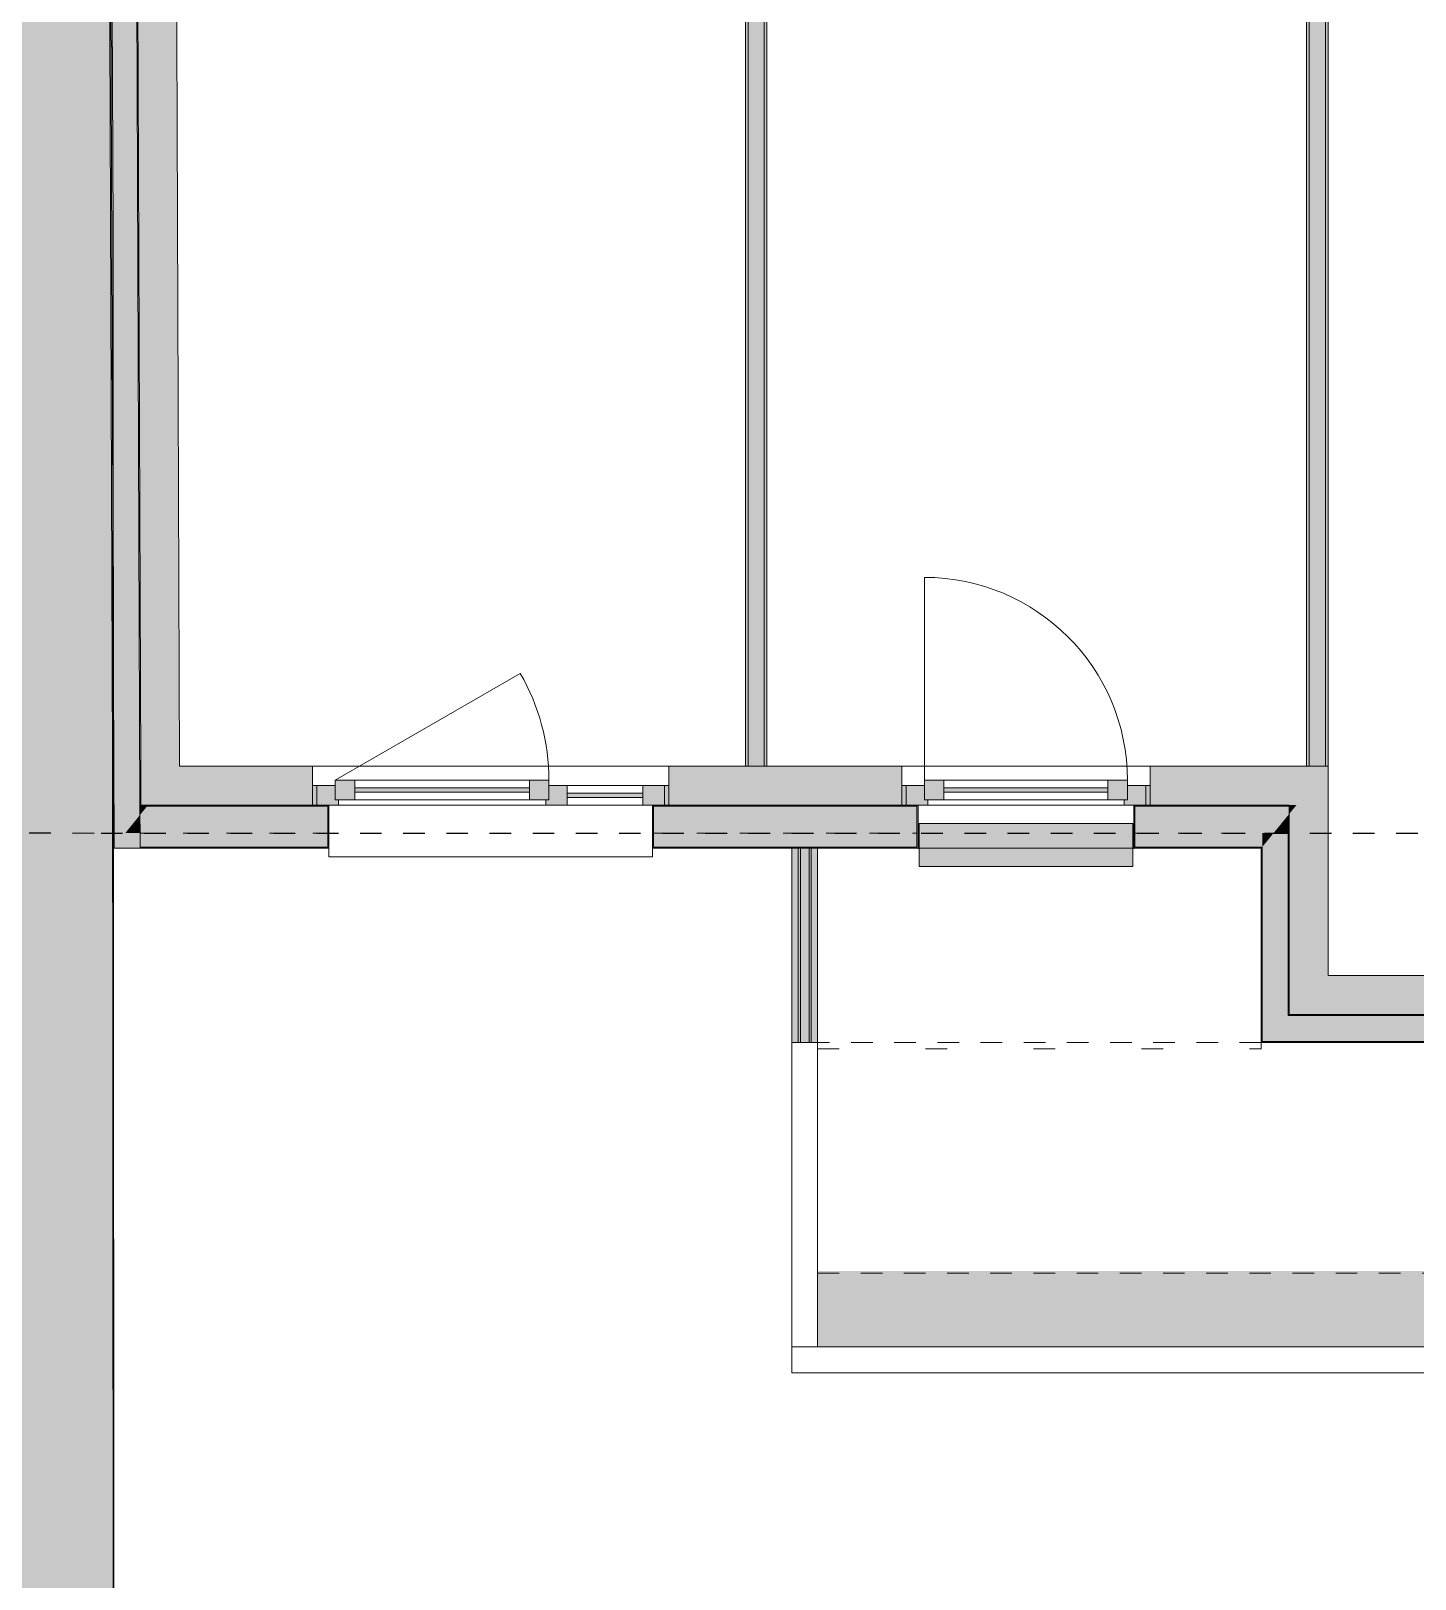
# Model space of a CAD drawing. Header units: metres. Extents: x -3 to 205, y -18 to 45.
# Drawn here: x 166.65 to 173.07, y 21.53 to 28.7 of the extents above; entities that cross this region are included whole.
import ezdxf

# ---------------------------------------------------------------- set-up
doc = ezdxf.new("R2010")
doc.units = ezdxf.units.M
doc.header["$MEASUREMENT"] = 0
doc.set_wipeout_variables(frame=1)
for name, pattern in [('Baufluchtlinie', [0.013, 0.008, -0.005]), ('Punkt 1_1', [0.075, 0.025, -0.05]), ('UNSICHTBAR', [0.4, 0, -0.4]), ('Wipeout_Contour', [1, 0, -1])]:
    doc.linetypes.add(name, pattern=pattern)
for name, color, linetype in [('110 Wand Aussen', 7, 'Continuous'), ('130 Wand Innen', 7, 'Continuous'), ('140 Brüstung', 7, 'Continuous'), ('725 Nachbarbebauung', 7, 'Continuous'), ('815 Raumbegrenzung', 7, 'Continuous'), ('905 VP Beschriftung Übersicht.Übersicht', 7, 'Continuous'), ('Neubau_140 Geländer transparent', 7, 'Continuous'), ('Neubau_840 Baulinien', 7, 'Continuous')]:
    doc.layers.add(name, color=color, linetype=linetype)
doc.linetypes.add('Grenze Grundstück', pattern='A,0,[1,415_260415_PP_VA_1_4 1 St1.Shx,S=0.00031746,R=0,X=0,Y=0],-0.04,0', length=0.04)

# ---------------------------------------------------------------- blocks, each defined once
blk = doc.blocks.new('Wand_4_1', base_point=(170.1792, 22.4833))
at = {"color": 254, "linetype": 'Wipeout_Contour', "lineweight": 0, "ltscale": 514.781333}
blk.add_wipeout([(170.2992, 22.6033), (170.2692, 22.5733), (170.2992, 22.5733)], dxfattribs=at).dxf.layer = '140 Brüstung'
at = {"color": 254, "linetype": 'Wipeout_Contour', "lineweight": 0, "ltscale": 514.478427}
blk.add_wipeout([(170.2092, 22.5133), (170.1792, 22.4833), (170.2092, 22.4833)], dxfattribs=at).dxf.layer = '140 Brüstung'
at = {"color": 254, "linetype": 'Wipeout_Contour', "lineweight": 0, "ltscale": 514.53717}
blk.add_wipeout([(170.2192, 22.5233), (170.2092, 22.5133), (170.2192, 22.5133)], dxfattribs=at).dxf.layer = '140 Brüstung'
at = {"color": 254, "linetype": 'Wipeout_Contour', "lineweight": 0, "ltscale": 514.705454}
blk.add_wipeout([(170.2692, 22.5733), (170.2592, 22.5633), (170.2692, 22.5633)], dxfattribs=at).dxf.layer = '140 Brüstung'
at = {"color": 254, "linetype": 'Wipeout_Contour', "lineweight": 0, "ltscale": 687.495482}
blk.add_wipeout([(170.2992, 22.6033), (170.2992, 24.0133), (170.2692, 24.0133), (170.2692, 22.6033)], dxfattribs=at).dxf.layer = '140 Brüstung'
at = {"color": 254, "linetype": 'Wipeout_Contour', "lineweight": 0, "ltscale": 514.634147}
blk.add_wipeout([(170.2592, 22.5633), (170.2192, 22.5233), (170.2592, 22.5233)], dxfattribs=at).dxf.layer = '140 Brüstung'
at = {"color": 254, "linetype": 'Wipeout_Contour', "lineweight": 0, "ltscale": 687.115093}
blk.add_wipeout([(170.1792, 24.0133), (170.1792, 22.5133), (170.2092, 22.5133), (170.2092, 24.0133)], dxfattribs=at).dxf.layer = '140 Brüstung'
at = {"color": 254, "linetype": 'Wipeout_Contour', "lineweight": 0, "ltscale": 515.87835}
blk.add_wipeout([(170.2692, 22.6033), (170.2692, 22.5733), (170.2992, 22.6033)], dxfattribs=at).dxf.layer = '140 Brüstung'
at = {"color": 254, "linetype": 'Wipeout_Contour', "lineweight": 0, "ltscale": 687.408323}
blk.add_wipeout([(170.2692, 22.5733), (170.2692, 24.0133), (170.2592, 24.0133), (170.2592, 22.5733)], dxfattribs=at).dxf.layer = '140 Brüstung'
at = {"color": 254, "linetype": 'Wipeout_Contour', "lineweight": 0, "ltscale": 515.575042}
blk.add_wipeout([(170.2092, 22.5133), (170.1792, 22.5133), (170.1792, 22.4833)], dxfattribs=at).dxf.layer = '140 Brüstung'
at = {"color": 254, "linetype": 'Wipeout_Contour', "lineweight": 0, "ltscale": 687.197001}
blk.add_wipeout([(170.2192, 22.5233), (170.2192, 24.0133), (170.2092, 24.0133), (170.2092, 22.5233)], dxfattribs=at).dxf.layer = '140 Brüstung'
at = {"color": 254, "linetype": 'Wipeout_Contour', "lineweight": 0, "ltscale": 515.81958}
blk.add_wipeout([(170.2592, 22.5733), (170.2592, 22.5633), (170.2692, 22.5733)], dxfattribs=at).dxf.layer = '140 Brüstung'
at = {"layer": '140 Brüstung', "color": 7, "linetype": 'Continuous', "lineweight": 18, "flags": 128}
blk.add_lwpolyline([(170.2992, 22.6033), (170.2992, 24.0133)], dxfattribs=at)
at = {"color": 254, "linetype": 'Wipeout_Contour', "lineweight": 0, "ltscale": 687.306588}
blk.add_wipeout([(170.2592, 22.5633), (170.2592, 24.0133), (170.2192, 24.0133), (170.2192, 22.5633)], dxfattribs=at).dxf.layer = '140 Brüstung'
at = {"color": 254, "linetype": 'Wipeout_Contour', "lineweight": 0, "ltscale": 515.651078}
blk.add_wipeout([(170.2092, 22.5233), (170.2092, 22.5133), (170.2192, 22.5233)], dxfattribs=at).dxf.layer = '140 Brüstung'
at = {"layer": '140 Brüstung', "color": 7, "linetype": 'Continuous', "lineweight": 18, "flags": 128}
for points in [[(170.1792, 24.0133), (170.2092, 24.0133)], [(170.1792, 24.0133), (170.1792, 22.4833)], [(170.2092, 24.0133), (170.2192, 24.0133)], [(170.2192, 24.0133), (170.2592, 24.0133)], [(170.2592, 24.0133), (170.2692, 24.0133)], [(170.2692, 24.0133), (170.2992, 24.0133)], [(170.1792, 22.4833), (170.2092, 22.4833)]]:
    blk.add_lwpolyline(points, dxfattribs=at)
at = {"color": 254, "linetype": 'Wipeout_Contour', "lineweight": 0, "ltscale": 515.722362}
blk.add_wipeout([(170.2192, 22.5633), (170.2192, 22.5233), (170.2592, 22.5633)], dxfattribs=at).dxf.layer = '140 Brüstung'
blk = doc.blocks.new('Decke_5_1', base_point=(155.3766, 32.239))
at = {"layer": '725 Nachbarbebauung', "linetype": 'Continuous', "lineweight": 0, "true_color": 0x1f1f1f}
blk.add_hatch(color=250, dxfattribs=at).paths.add_polyline_path([(155.3766, 32.239), (159.524, 16.9332), (160.2488, 16.9152), (166.8526, 16.7638), (167.0382, 16.7627), (167.032, 25.7886), (167.0356, 27.7802), (166.9891, 37.9048), (156.9599, 37.9325), (155.402, 37.9515)])
at = {"layer": '725 Nachbarbebauung', "color": 8, "linetype": 'Continuous', "lineweight": 13, "flags": 128}
blk.add_lwpolyline([(155.3766, 32.239), (159.524, 16.9332), (160.2488, 16.9152), (166.8526, 16.7638), (167.0382, 16.7627), (167.032, 25.7886), (167.0356, 27.7802), (166.9891, 37.9048), (156.9599, 37.9325), (155.402, 37.9515)], close=True, dxfattribs=at)
blk = doc.blocks.new('Wand_26_1', base_point=(167.0342, 24.9833))
at = {"layer": '110 Wand Aussen', "linetype": 'Continuous', "lineweight": 0, "true_color": 0x000000}
for points in [[(166.9789, 40.0533), (167.0345, 24.9133), (167.0394, 24.9195), (166.984, 40.0472)], [(166.984, 40.0472), (167.0394, 24.9195), (167.1589, 25.0666), (167.1045, 39.9001)], [(167.1637, 25.1133), (167.1097, 39.8533), (167.1047, 39.8533), (167.1587, 25.1133)], [(167.2903, 39.6733), (167.1103, 39.6733), (167.1631, 25.2933), (167.3431, 25.2933)], [(167.3431, 25.2933), (167.1631, 25.2933), (167.1637, 25.1133), (167.1969, 25.1133)], [(167.3431, 25.2933), (167.1969, 25.1133), (167.3437, 25.1133)], [(167.1637, 25.1083), (167.1637, 25.1133), (167.1587, 25.1133), (167.1587, 25.1083)], [(167.1596, 25.0674), (167.0913, 24.9833), (167.1599, 24.9833)], [(167.1599, 24.9833), (167.0913, 24.9833), (167.0405, 24.9208), (167.0406, 24.9183), (167.1601, 24.9183)], [(167.0406, 24.9183), (167.0385, 24.9183), (167.0356, 24.9147), (167.0356, 24.9133), (167.0406, 24.9133)], [(167.0405, 24.9208), (167.0385, 24.9183), (167.0406, 24.9183)], [(167.1601, 24.9183), (167.0406, 24.9183), (167.0406, 24.9133), (167.1601, 24.9133)]]:
    blk.add_hatch(color=18, dxfattribs=at).paths.add_polyline_path(points)
at = {"layer": '110 Wand Aussen', "color": 7, "linetype": 'Continuous', "lineweight": 13}
for p, q in [((166.984, 40.0472), (167.0394, 24.9195)), ((167.1047, 39.8533), (167.1587, 25.1133)), ((167.1587, 25.1133), (167.1587, 25.1083)), ((167.1637, 25.1083), (167.1587, 25.1083)), ((167.1587, 25.1083), (167.1589, 25.0666)), ((167.1596, 25.0674), (167.1599, 24.9833)), ((167.1599, 24.9833), (167.1601, 24.9183)), ((167.0405, 24.9208), (167.0406, 24.9183)), ((167.0406, 24.9183), (167.0406, 24.9133)), ((167.1601, 24.9183), (167.1601, 24.9133))]:
    blk.add_line(p, q, dxfattribs=at)
at = {"layer": '110 Wand Aussen', "color": 7, "linetype": 'Continuous', "lineweight": 18}
for p, q in [((167.1103, 39.6733), (167.1631, 25.2933)), ((167.1631, 25.2933), (167.1637, 25.1133)), ((167.1969, 25.1133), (167.1637, 25.1133)), ((167.1969, 25.1133), (167.3437, 25.1133))]:
    blk.add_line(p, q, dxfattribs=at)
at = {"layer": '110 Wand Aussen', "color": 7, "linetype": 'Continuous', "lineweight": 13, "flags": 128}
for points in [[(166.9789, 40.0533), (167.0345, 24.9133)], [(167.0345, 24.9133), (167.0395, 24.9133)], [(167.0395, 24.9133), (167.1595, 24.9133)]]:
    blk.add_lwpolyline(points, dxfattribs=at)
at = {"layer": '110 Wand Aussen', "color": 7, "linetype": 'Continuous', "lineweight": 18, "flags": 128}
blk.add_lwpolyline([(167.3431, 25.2933), (167.312, 33.7583)], dxfattribs=at)
blk = doc.blocks.new('Wand_47_1', base_point=(172.3542, 24.0133))
at = {"layer": '110 Wand Aussen', "linetype": 'Continuous', "lineweight": 0, "true_color": 0x000000}
for points in [[(172.4842, 25.2933), (172.4842, 25.1133), (172.5174, 25.1133), (172.6642, 25.2933)], [(172.5174, 25.1133), (172.6642, 25.1133), (172.6642, 25.2933)], [(172.4842, 25.1083), (172.5133, 25.1083), (172.5174, 25.1133), (172.4842, 25.1133)], [(172.6642, 24.3233), (172.6642, 25.1133), (172.5174, 25.1133), (172.4842, 25.0727), (172.4842, 24.3233)], [(172.4842, 25.0727), (172.5133, 25.1083), (172.4842, 25.1083)], [(172.3592, 24.9195), (172.4113, 24.9833), (172.3592, 24.9833)], [(172.4792, 24.9183), (172.4792, 24.9833), (172.4113, 24.9833), (172.3592, 24.9195), (172.3592, 24.9183)], [(172.4842, 24.1433), (172.4842, 24.9833), (172.4792, 24.9833), (172.4792, 24.1433)], [(172.3542, 24.9133), (172.3583, 24.9183), (172.3542, 24.9183)], [(172.3583, 24.9183), (172.3542, 24.9133), (172.3592, 24.9133), (172.3592, 24.9183)], [(172.3592, 24.0183), (172.3592, 24.9133), (172.3542, 24.9133), (172.3542, 24.0183)], [(172.4792, 24.1383), (172.4792, 24.9183), (172.3592, 24.9183), (172.3592, 24.1383)], [(172.6642, 24.3233), (172.4842, 24.1433), (172.6642, 24.1433)], [(172.4842, 24.3233), (172.4842, 24.1433), (172.6642, 24.3233)], [(172.4792, 24.1383), (172.3592, 24.0183), (172.4792, 24.0183)], [(172.3592, 24.1383), (172.3592, 24.0183), (172.4792, 24.1383)], [(172.4842, 24.1433), (172.4792, 24.1383), (172.4842, 24.1383)], [(172.4792, 24.1433), (172.4792, 24.1383), (172.4842, 24.1433)], [(172.3542, 24.0133), (172.3592, 24.0133), (172.3592, 24.0183)], [(172.3542, 24.0183), (172.3542, 24.0133), (172.3592, 24.0183)]]:
    blk.add_hatch(color=18, dxfattribs=at).paths.add_polyline_path(points)
at = {"layer": '110 Wand Aussen', "color": 7, "linetype": 'Continuous', "lineweight": 18}
for p, q in [((172.4842, 25.1133), (172.4842, 25.1083)), ((172.4842, 25.1083), (172.4842, 25.0727)), ((172.4842, 24.9833), (172.4842, 25.0727)), ((172.4842, 24.9833), (172.4842, 24.3233)), ((172.4842, 24.3233), (172.4842, 24.1433)), ((172.4842, 24.1433), (172.6642, 24.1433))]:
    blk.add_line(p, q, dxfattribs=at)
at = {"layer": '110 Wand Aussen', "color": 7, "linetype": 'Baufluchtlinie', "lineweight": 0}
for p, q in [((172.4792, 24.9833), (172.4113, 24.9833)), ((172.4842, 24.9833), (172.4792, 24.9833))]:
    blk.add_line(p, q, dxfattribs=at)
at = {"layer": '110 Wand Aussen', "color": 7, "linetype": 'Continuous', "lineweight": 13}
for p, q in [((172.4792, 24.9833), (172.4792, 24.1433)), ((172.3583, 24.9183), (172.3542, 24.9183)), ((172.3592, 24.9183), (172.3583, 24.9183)), ((172.3592, 24.9183), (172.3592, 24.1383)), ((172.3592, 24.1383), (172.3592, 24.0183)), ((172.4792, 24.1433), (172.4792, 24.1383)), ((172.4792, 24.1383), (172.4842, 24.1383)), ((172.3592, 24.0183), (172.4792, 24.0183))]:
    blk.add_line(p, q, dxfattribs=at)
at = {"layer": '110 Wand Aussen', "color": 7, "linetype": 'Continuous', "lineweight": 18, "flags": 128}
for points in [[(172.6642, 25.2933), (172.4842, 25.2933)], [(172.6642, 24.3233), (172.6642, 25.2933)]]:
    blk.add_lwpolyline(points, dxfattribs=at)
at = {"layer": '110 Wand Aussen', "color": 7, "linetype": 'Continuous', "lineweight": 13, "flags": 128}
for points in [[(172.3542, 24.9133), (172.3542, 24.0133)], [(172.3542, 24.0133), (172.3592, 24.0133)]]:
    blk.add_lwpolyline(points, dxfattribs=at)
blk = doc.blocks.new('1-Flügelfenster 27[12]_1', base_point=(166.9792, 39.9833))
at = {"layer": '110 Wand Aussen', "linetype": 'Continuous', "lineweight": 0, "true_color": 0x000000}
for points in [[(170.7092, 25.1133), (170.7092, 25.2033), (170.6892, 25.2033), (170.6892, 25.1133)], [(171.8192, 25.2033), (171.8192, 25.1133), (171.8392, 25.1133), (171.8392, 25.2033)]]:
    blk.add_hatch(color=18, dxfattribs=at).paths.add_polyline_path(points)
at = {"layer": '110 Wand Aussen', "linetype": 'Continuous', "lineweight": 0, "true_color": 0xffffff}
for points in [[(170.7092, 25.1133), (170.8092, 25.1133), (170.8092, 25.1383), (170.7942, 25.1383), (170.7942, 25.2033), (170.7092, 25.2033)], [(170.8842, 25.1383), (170.8842, 25.2283), (170.7942, 25.2283), (170.7942, 25.1383)], [(171.6442, 25.1933), (170.8842, 25.1933), (170.8842, 25.1733), (171.6442, 25.1733)], [(171.7342, 25.1383), (171.7342, 25.2283), (171.6442, 25.2283), (171.6442, 25.1383)], [(171.8192, 25.2033), (171.7342, 25.2033), (171.7342, 25.1383), (171.7192, 25.1383), (171.7192, 25.1133), (171.8192, 25.1133)]]:
    blk.add_hatch(color=7, dxfattribs=at).paths.add_polyline_path(points)
at = {"layer": '110 Wand Aussen', "color": 8, "linetype": 'Continuous', "lineweight": 0}
blk.add_line((170.7942, 25.2283), (170.7942, 26.1683), dxfattribs=at)
at = {"layer": '110 Wand Aussen', "color": 7, "linetype": 'Continuous', "lineweight": 13}
for p, q in [((171.8392, 25.2933), (170.6892, 25.2933)), ((170.7942, 25.2033), (170.7092, 25.2033)), ((170.7092, 25.2033), (170.7092, 25.1133)), ((170.8842, 25.2283), (170.7942, 25.2283)), ((170.7942, 25.2283), (170.7942, 25.1383)), ((170.7942, 25.1383), (170.7942, 25.2033)), ((171.6442, 25.2283), (170.8842, 25.2283)), ((170.8842, 25.1383), (170.8842, 25.2283)), ((171.6442, 25.1933), (170.8842, 25.1933)), ((171.7342, 25.2283), (171.6442, 25.2283)), ((171.6442, 25.2283), (171.6442, 25.1383)), ((171.7342, 25.1383), (171.7342, 25.2283)), ((171.8192, 25.2033), (171.7342, 25.2033)), ((171.7342, 25.2033), (171.7342, 25.1383)), ((171.8192, 25.1133), (171.8192, 25.2033)), ((170.7592, 25.1133), (170.6892, 25.1133)), ((170.7592, 25.1133), (170.6892, 25.1133)), ((170.7092, 25.1133), (170.8092, 25.1133)), ((170.7592, 25.1133), (170.7642, 25.1133)), ((170.7592, 25.1133), (170.7642, 25.1133)), ((170.7642, 25.1083), (170.7642, 25.1133)), ((170.7642, 24.9833), (170.7642, 25.1083)), ((170.8092, 25.1383), (170.7942, 25.1383)), ((170.7942, 25.1383), (170.8842, 25.1383)), ((170.8092, 25.1133), (170.8092, 25.1383)), ((170.8092, 25.1133), (171.7192, 25.1133)), ((170.8842, 25.1733), (171.6442, 25.1733)), ((170.8842, 25.1383), (171.6442, 25.1383)), ((171.6442, 25.1383), (171.7342, 25.1383)), ((171.7342, 25.1383), (171.7192, 25.1383)), ((171.7192, 25.1383), (171.7192, 25.1133)), ((171.7192, 25.1133), (171.8192, 25.1133)), ((171.7692, 25.1133), (171.7642, 25.1133)), ((171.7692, 25.1133), (171.7642, 25.1133)), ((171.7642, 25.1083), (171.7642, 25.1133)), ((171.7642, 24.9833), (171.7642, 25.1083)), ((170.7642, 24.9183), (170.7642, 24.9833)), ((171.7642, 24.9183), (171.7642, 24.9833)), ((170.7642, 24.9133), (170.7642, 24.9183)), ((171.7642, 24.9133), (170.7642, 24.9133)), ((171.7642, 24.9133), (171.7642, 24.9183))]:
    blk.add_line(p, q, dxfattribs=at)
at = {"layer": '110 Wand Aussen', "color": 7, "linetype": 'Continuous', "lineweight": 18}
for p, q in [((170.6892, 25.2033), (170.6892, 25.2933)), ((171.8392, 25.2033), (171.8392, 25.2933)), ((170.6892, 25.1133), (170.6892, 25.2033)), ((170.6892, 25.1133), (170.6892, 25.2033)), ((171.8392, 25.1133), (171.8392, 25.2033)), ((171.8392, 25.1133), (171.8392, 25.2033)), ((171.8392, 25.1133), (171.7692, 25.1133)), ((171.8392, 25.1133), (171.7692, 25.1133))]:
    blk.add_line(p, q, dxfattribs=at)
at = {"layer": '110 Wand Aussen', "color": 7, "linetype": 'Continuous', "lineweight": 13, "flags": 128}
for points in [[(170.7092, 25.1133), (170.6892, 25.1133), (170.6892, 25.2033), (170.7092, 25.2033)], [(171.8192, 25.2033), (171.8392, 25.2033), (171.8392, 25.1133), (171.8192, 25.1133)]]:
    blk.add_lwpolyline(points, close=True, dxfattribs=at)
at = {"layer": '110 Wand Aussen', "color": 8, "linetype": 'Continuous', "lineweight": 0}
blk.add_arc((170.7942, 25.2283), 0.94, 0, 90, dxfattribs=at)
at = {"layer": '110 Wand Aussen', "color": 7, "linetype": 'Continuous', "lineweight": 13}
for p in [(170.6892, 25.2933), (171.8392, 25.2933), (170.7642, 24.9133), (171.7642, 24.9133)]:
    blk.add_point(p, dxfattribs=at)
blk = doc.blocks.new('Kombi-Fenster 1-Fl 27[13]_1', base_point=(166.9792, 39.9833))
at = {"layer": '110 Wand Aussen', "linetype": 'Continuous', "lineweight": 0, "true_color": 0x000000}
for points in [[(167.9792, 25.2033), (167.9592, 25.2033), (167.9592, 25.1133), (167.9792, 25.1133)], [(169.5892, 25.1133), (169.6092, 25.1133), (169.6092, 25.2033), (169.5892, 25.2033)]]:
    blk.add_hatch(color=18, dxfattribs=at).paths.add_polyline_path(points)
at = {"layer": '110 Wand Aussen', "linetype": 'Continuous', "lineweight": 0, "true_color": 0xffffff}
for points in [[(167.9792, 25.2033), (167.9792, 25.1133), (168.0792, 25.1133), (168.0792, 25.1383), (168.0642, 25.1383), (168.0642, 25.2033)], [(168.0642, 25.1383), (168.1542, 25.1383), (168.1542, 25.2283), (168.0642, 25.2283)], [(168.1542, 25.1933), (168.1542, 25.1733), (168.9642, 25.1733), (168.9642, 25.1933)], [(168.9642, 25.1383), (169.0542, 25.1383), (169.0542, 25.2283), (168.9642, 25.2283)], [(169.0892, 25.1133), (169.0892, 25.2033), (169.0542, 25.2033), (169.0542, 25.1383), (169.0392, 25.1383), (169.0392, 25.1133)], [(169.0892, 25.2033), (169.0892, 25.1133), (169.1392, 25.1133), (169.1392, 25.2033)], [(169.5892, 25.1133), (169.5892, 25.2033), (169.4892, 25.2033), (169.4892, 25.1133)], [(169.4892, 25.1683), (169.1392, 25.1683), (169.1392, 25.1483), (169.4892, 25.1483)]]:
    blk.add_hatch(color=7, dxfattribs=at).paths.add_polyline_path(points)
at = {"layer": '110 Wand Aussen', "color": 8, "linetype": 'Baufluchtlinie', "lineweight": 0, "ltscale": 200}
blk.add_line((168.0642, 25.2283), (168.9216, 25.7233), dxfattribs=at)
at = {"layer": '110 Wand Aussen', "color": 7, "linetype": 'Continuous', "lineweight": 13}
for p, q in [((167.9592, 25.2933), (169.6092, 25.2933)), ((167.9792, 25.2033), (168.0642, 25.2033)), ((167.9792, 25.1133), (167.9792, 25.2033)), ((168.0642, 25.1383), (168.0642, 25.2283)), ((168.0642, 25.2283), (168.1542, 25.2283)), ((168.0642, 25.2033), (168.0642, 25.1383)), ((168.1542, 25.2283), (168.9642, 25.2283)), ((168.1542, 25.2283), (168.1542, 25.1383)), ((168.1542, 25.1933), (168.9642, 25.1933)), ((168.9642, 25.1383), (168.9642, 25.2283)), ((168.9642, 25.2283), (169.0542, 25.2283)), ((169.0542, 25.2283), (169.0542, 25.1383)), ((169.0542, 25.1383), (169.0542, 25.2033)), ((169.0542, 25.2033), (169.0892, 25.2033)), ((169.0892, 25.2033), (169.1392, 25.2033)), ((169.1392, 25.2033), (169.4892, 25.2033)), ((169.1392, 25.2033), (169.1392, 25.1133)), ((169.4892, 25.1133), (169.4892, 25.2033)), ((169.4892, 25.2033), (169.5892, 25.2033)), ((169.5892, 25.2033), (169.5892, 25.1133)), ((168.0792, 25.1133), (167.9792, 25.1133)), ((168.0292, 25.1133), (168.0342, 25.1133)), ((168.0292, 25.1133), (168.0342, 25.1133)), ((168.0342, 25.1083), (168.0342, 25.1133)), ((168.0342, 24.9833), (168.0342, 25.1083)), ((168.0642, 25.1383), (168.0792, 25.1383)), ((168.1542, 25.1383), (168.0642, 25.1383)), ((168.0792, 25.1383), (168.0792, 25.1133)), ((169.0392, 25.1133), (168.0792, 25.1133)), ((168.9642, 25.1733), (168.1542, 25.1733)), ((168.9642, 25.1383), (168.1542, 25.1383)), ((169.0542, 25.1383), (168.9642, 25.1383)), ((169.0392, 25.1133), (169.0392, 25.1383)), ((169.0392, 25.1383), (169.0542, 25.1383)), ((169.0892, 25.1133), (169.0392, 25.1133)), ((169.1392, 25.1133), (169.0892, 25.1133)), ((169.1392, 25.1683), (169.4892, 25.1683)), ((169.4892, 25.1483), (169.1392, 25.1483)), ((169.4892, 25.1133), (169.1392, 25.1133)), ((169.5892, 25.1133), (169.4892, 25.1133)), ((169.5392, 25.1133), (169.5342, 25.1133)), ((169.5392, 25.1133), (169.5342, 25.1133)), ((169.5342, 25.1083), (169.5342, 25.1133)), ((169.5342, 24.9833), (169.5342, 25.1083)), ((169.5392, 25.1133), (169.6092, 25.1133)), ((169.5392, 25.1133), (169.6092, 25.1133)), ((168.0342, 24.9183), (168.0342, 24.9833)), ((169.5342, 24.9183), (169.5342, 24.9833)), ((168.0342, 24.9133), (168.0342, 24.9183)), ((168.0342, 24.9133), (168.0342, 24.8733)), ((169.5342, 24.9133), (169.5342, 24.9183)), ((169.5342, 24.8733), (169.5342, 24.9133)), ((168.0342, 24.8733), (169.5342, 24.8733))]:
    blk.add_line(p, q, dxfattribs=at)
at = {"layer": '110 Wand Aussen', "color": 7, "linetype": 'Continuous', "lineweight": 18}
for p, q in [((167.9592, 25.2033), (167.9592, 25.2933)), ((169.6092, 25.2033), (169.6092, 25.2933)), ((167.9592, 25.1133), (167.9592, 25.2033)), ((167.9592, 25.1133), (167.9592, 25.2033)), ((169.6092, 25.1133), (169.6092, 25.2033)), ((169.6092, 25.1133), (169.6092, 25.2033)), ((167.9592, 25.1133), (168.0292, 25.1133)), ((167.9592, 25.1133), (168.0292, 25.1133))]:
    blk.add_line(p, q, dxfattribs=at)
at = {"layer": '110 Wand Aussen', "color": 7, "linetype": 'Continuous', "lineweight": 13, "flags": 128}
for points in [[(167.9792, 25.2033), (167.9592, 25.2033), (167.9592, 25.1133), (167.9792, 25.1133)], [(169.5892, 25.1133), (169.6092, 25.1133), (169.6092, 25.2033), (169.5892, 25.2033)]]:
    blk.add_lwpolyline(points, close=True, dxfattribs=at)
at = {"layer": '110 Wand Aussen', "color": 8, "linetype": 'Baufluchtlinie', "lineweight": 0, "ltscale": 200}
blk.add_arc((168.0642, 25.2283), 0.99, 0, 30, dxfattribs=at)
at = {"layer": '110 Wand Aussen', "color": 7, "linetype": 'Continuous', "lineweight": 13}
for p in [(167.9592, 25.2933), (169.6092, 25.2933)]:
    blk.add_point(p, dxfattribs=at)
blk = doc.blocks.new('Wand_49_1', base_point=(172.3542, 24.9833))
at = {"layer": '110 Wand Aussen', "linetype": 'Continuous', "lineweight": 0, "true_color": 0x000000}
for points in [[(167.3431, 25.2933), (167.3437, 25.1133), (167.9592, 25.1133), (167.9592, 25.2033), (167.9592, 25.2933)], [(169.6092, 25.2033), (169.6092, 25.1133), (170.6892, 25.1133), (170.6892, 25.2033), (170.6892, 25.2933), (169.6092, 25.2933)], [(172.4842, 25.2933), (171.8392, 25.2933), (171.8392, 25.2033), (171.8392, 25.1133), (172.4842, 25.1133)], [(167.1587, 25.1083), (167.1589, 25.0666), (167.1639, 25.0727), (167.1637, 25.1083)], [(167.1928, 25.1083), (167.1596, 25.0674), (167.1599, 24.9833), (168.0292, 24.9833), (168.0292, 25.1083)], [(167.1928, 25.1083), (167.1969, 25.1133), (167.1637, 25.1133), (167.1637, 25.1083)], [(167.1637, 25.1083), (167.1639, 25.0727), (167.1928, 25.1083)], [(167.1928, 25.1083), (168.0292, 25.1083), (168.0292, 25.1133), (167.1969, 25.1133)], [(168.0292, 24.9133), (168.0342, 24.9133), (168.0342, 25.1133), (168.0292, 25.1133)], [(169.5392, 24.9133), (169.5392, 25.1133), (169.5342, 25.1133), (169.5342, 24.9133)], [(170.7592, 25.1133), (169.5392, 25.1133), (169.5392, 25.1083), (170.7592, 25.1083)], [(170.7592, 25.1083), (169.5392, 25.1083), (169.5392, 24.9833), (170.7592, 24.9833)], [(170.7592, 24.9133), (170.7642, 24.9133), (170.7642, 25.1133), (170.7592, 25.1133)], [(171.7692, 24.9133), (171.7692, 25.1133), (171.7642, 25.1133), (171.7642, 24.9133)], [(172.4842, 25.1133), (171.7692, 25.1133), (171.7692, 25.1083), (172.4842, 25.1083)], [(171.7692, 24.9833), (172.4113, 24.9833), (172.4842, 25.0727), (172.4842, 25.1083), (171.7692, 25.1083)], [(172.4792, 24.9833), (172.4792, 25.0666), (172.4113, 24.9833)], [(172.4842, 24.9833), (172.4842, 25.0727), (172.4792, 25.0666), (172.4792, 24.9833)], [(167.1599, 24.9833), (167.1601, 24.9183), (168.0292, 24.9183), (168.0292, 24.9833)], [(170.7592, 24.9833), (169.5392, 24.9833), (169.5392, 24.9183), (170.7592, 24.9183)], [(171.7692, 24.9183), (172.3583, 24.9183), (172.3592, 24.9195), (172.3592, 24.9833), (171.7692, 24.9833)], [(167.0356, 24.9147), (167.0345, 24.9133), (167.0356, 24.9133)], [(167.1601, 24.9183), (167.1601, 24.9133), (168.0292, 24.9133), (168.0292, 24.9183)], [(169.5392, 24.9133), (170.7592, 24.9133), (170.7592, 24.9183), (169.5392, 24.9183)], [(171.7692, 24.9133), (172.3542, 24.9133), (172.3542, 24.9183), (171.7692, 24.9183)], [(172.3592, 24.9183), (172.3592, 24.9195), (172.3583, 24.9183)]]:
    blk.add_hatch(color=18, dxfattribs=at).paths.add_polyline_path(points)
at = {"layer": '110 Wand Aussen', "color": 7, "linetype": 'Continuous', "lineweight": 18}
for p, q in [((167.9592, 25.2033), (167.9592, 25.2933)), ((169.6092, 25.2033), (169.6092, 25.2933)), ((170.6892, 25.2033), (170.6892, 25.2933)), ((171.8392, 25.2033), (171.8392, 25.2933)), ((167.9592, 25.1133), (167.9592, 25.2033)), ((169.6092, 25.1133), (169.6092, 25.2033)), ((170.6892, 25.1133), (170.6892, 25.2033)), ((171.8392, 25.1133), (171.8392, 25.2033)), ((167.1969, 25.1133), (167.1637, 25.1133)), ((167.1969, 25.1133), (167.3437, 25.1133)), ((167.3437, 25.1133), (167.9592, 25.1133)), ((167.9592, 25.1133), (168.0292, 25.1133)), ((169.6092, 25.1133), (170.6892, 25.1133)), ((171.8392, 25.1133), (171.7692, 25.1133)), ((171.8392, 25.1133), (172.4842, 25.1133)), ((172.4842, 25.1133), (172.4842, 25.1083)), ((172.4842, 25.1083), (172.4842, 25.0727)), ((172.4842, 24.9833), (172.4842, 25.0727))]:
    blk.add_line(p, q, dxfattribs=at)
at = {"layer": '110 Wand Aussen', "color": 7, "linetype": 'Continuous', "lineweight": 13}
for p, q in [((167.1637, 25.1083), (167.1587, 25.1083)), ((167.1587, 25.1083), (167.1589, 25.0666)), ((167.1928, 25.1083), (167.1637, 25.1083)), ((167.1928, 25.1083), (168.0292, 25.1083)), ((168.0292, 25.1133), (168.0342, 25.1133)), ((168.0292, 24.9183), (168.0292, 25.1133)), ((168.0342, 25.1083), (168.0342, 25.1133)), ((168.0342, 24.9833), (168.0342, 25.1083)), ((169.5342, 25.1083), (169.5342, 25.1133)), ((169.5392, 25.1133), (169.5342, 25.1133)), ((169.5342, 24.9833), (169.5342, 25.1083)), ((169.5392, 25.1133), (169.6092, 25.1133)), ((169.5392, 24.9183), (169.5392, 25.1133)), ((169.5392, 25.1083), (170.7592, 25.1083)), ((170.7592, 25.1133), (170.6892, 25.1133)), ((170.7592, 25.1133), (170.7642, 25.1133)), ((170.7592, 24.9183), (170.7592, 25.1133)), ((170.7642, 25.1083), (170.7642, 25.1133)), ((170.7642, 24.9833), (170.7642, 25.1083)), ((171.7642, 25.1083), (171.7642, 25.1133)), ((171.7692, 25.1133), (171.7642, 25.1133)), ((171.7642, 24.9833), (171.7642, 25.1083)), ((171.7692, 24.9183), (171.7692, 25.1133)), ((171.7692, 25.1083), (172.4842, 25.1083)), ((167.1596, 25.0674), (167.1599, 24.9833)), ((167.1599, 24.9833), (167.1601, 24.9183)), ((168.0342, 24.9183), (168.0342, 24.9833)), ((169.5342, 24.9183), (169.5342, 24.9833)), ((170.7642, 24.9183), (170.7642, 24.9833)), ((171.7642, 24.9183), (171.7642, 24.9833)), ((167.1601, 24.9183), (167.1601, 24.9133)), ((167.1601, 24.9183), (168.0292, 24.9183)), ((168.0292, 24.9133), (168.0342, 24.9133)), ((168.0342, 24.9133), (168.0342, 24.9183)), ((169.5342, 24.9133), (169.5342, 24.9183)), ((169.5392, 24.9133), (169.5342, 24.9133)), ((169.5392, 24.9183), (170.7592, 24.9183)), ((170.7592, 24.9133), (170.7642, 24.9133)), ((170.7642, 24.9133), (170.7642, 24.9183)), ((171.7642, 24.9133), (171.7642, 24.9183)), ((171.7692, 24.9133), (171.7642, 24.9133)), ((171.7692, 24.9183), (172.3542, 24.9183)), ((172.3583, 24.9183), (172.3542, 24.9183)), ((172.3592, 24.9183), (172.3583, 24.9183))]:
    blk.add_line(p, q, dxfattribs=at)
at = {"layer": '110 Wand Aussen', "color": 7, "linetype": 'Baufluchtlinie', "lineweight": 0}
for p, q in [((167.1599, 24.9833), (168.0292, 24.9833)), ((169.5392, 24.9833), (170.7592, 24.9833)), ((171.7692, 24.9833), (172.4113, 24.9833)), ((172.4792, 24.9833), (172.4113, 24.9833)), ((172.4842, 24.9833), (172.4792, 24.9833))]:
    blk.add_line(p, q, dxfattribs=at)
at = {"layer": '110 Wand Aussen', "color": 7, "linetype": 'Continuous', "lineweight": 18, "flags": 128}
for points in [[(167.9592, 25.2933), (167.3431, 25.2933)], [(170.6892, 25.2933), (169.6092, 25.2933)], [(172.4842, 25.2933), (171.8392, 25.2933)]]:
    blk.add_lwpolyline(points, dxfattribs=at)
at = {"layer": '110 Wand Aussen', "color": 7, "linetype": 'Continuous', "lineweight": 13, "flags": 128}
for points in [[(167.1595, 24.9133), (168.0292, 24.9133)], [(169.5392, 24.9133), (170.7592, 24.9133)], [(171.7692, 24.9133), (172.3542, 24.9133)]]:
    blk.add_lwpolyline(points, dxfattribs=at)
at = {"layer": '110 Wand Aussen', "color": 7, "linetype": 'Continuous', "lineweight": 13}
for name in ['1-Flügelfenster 27[12]_1', 'Kombi-Fenster 1-Fl 27[13]_1']:
    blk.add_blockref(name, (166.9792, 39.9833), dxfattribs=at)
blk = doc.blocks.new('Wand_50_1', base_point=(172.3542, 24.0133))
at = {"layer": '110 Wand Aussen', "linetype": 'Continuous', "lineweight": 0, "true_color": 0x000000}
for points in [[(172.6642, 24.3233), (172.6642, 24.1433), (173.5492, 24.1433), (173.5492, 24.2333), (173.5492, 24.3233)], [(172.4792, 24.1383), (172.4792, 24.0183), (173.6192, 24.0183), (173.6192, 24.1383)], [(172.4842, 24.1383), (173.6192, 24.1383), (173.6192, 24.1433), (172.4842, 24.1433)], [(172.3592, 24.0133), (173.6192, 24.0133), (173.6192, 24.0183), (172.3592, 24.0183)]]:
    blk.add_hatch(color=18, dxfattribs=at).paths.add_polyline_path(points)
at = {"layer": '110 Wand Aussen', "color": 7, "linetype": 'Continuous', "lineweight": 13}
for p, q in [((172.4792, 24.1383), (172.4842, 24.1383)), ((172.4842, 24.1383), (173.6192, 24.1383)), ((172.3592, 24.0183), (172.4792, 24.0183)), ((172.4792, 24.0183), (173.6192, 24.0183))]:
    blk.add_line(p, q, dxfattribs=at)
at = {"layer": '110 Wand Aussen', "color": 7, "linetype": 'Continuous', "lineweight": 18}
for p, q in [((172.4842, 24.1433), (172.6642, 24.1433)), ((172.6642, 24.1433), (173.5492, 24.1433))]:
    blk.add_line(p, q, dxfattribs=at)
at = {"layer": '110 Wand Aussen', "color": 7, "linetype": 'Continuous', "lineweight": 18, "flags": 128}
blk.add_lwpolyline([(173.5492, 24.3233), (172.6642, 24.3233)], dxfattribs=at)
at = {"layer": '110 Wand Aussen', "color": 7, "linetype": 'Continuous', "lineweight": 13, "flags": 128}
blk.add_lwpolyline([(172.3592, 24.0133), (173.6192, 24.0133)], dxfattribs=at)
blk = doc.blocks.new('Wand_54_1', base_point=(170.0642, 32.6583))
at = {"layer": '130 Wand Innen', "linetype": 'Continuous', "lineweight": 0, "true_color": 0x000000}
for points in [[(169.9642, 25.2933), (169.9767, 25.2933), (169.9767, 30.5633), (169.9642, 30.5633)], [(169.9767, 30.5633), (169.9767, 25.2933), (170.0517, 25.2933), (170.0517, 30.5633)], [(170.0517, 30.5633), (170.0517, 25.2933), (170.0642, 25.2933), (170.0642, 30.5633)]]:
    blk.add_hatch(color=18, dxfattribs=at).paths.add_polyline_path(points)
at = {"layer": '130 Wand Innen', "color": 7, "linetype": 'Continuous', "lineweight": 18}
for p, q in [((169.9767, 30.5633), (169.9767, 25.2933)), ((170.0517, 25.2933), (170.0517, 30.5633))]:
    blk.add_line(p, q, dxfattribs=at)
at = {"layer": '130 Wand Innen', "color": 7, "linetype": 'Continuous', "lineweight": 18, "flags": 128}
for points in [[(169.9642, 30.5633), (169.9642, 25.2933)], [(170.0642, 25.2933), (170.0642, 30.3583)], [(169.9642, 25.2933), (170.0642, 25.2933)]]:
    blk.add_lwpolyline(points, dxfattribs=at)
blk = doc.blocks.new('Wand_139_1', base_point=(170.1792, 24.0133))
at = {"layer": '140 Brüstung', "linetype": 'Continuous', "lineweight": 0, "true_color": 0x000000}
for points in [[(170.1792, 24.9133), (170.1792, 24.0133), (170.2092, 24.0133), (170.2092, 24.9133)], [(170.2192, 24.9133), (170.2192, 24.0133), (170.2592, 24.0133), (170.2592, 24.9133)], [(170.2992, 24.0133), (170.2992, 24.9133), (170.2692, 24.9133), (170.2692, 24.0133)]]:
    blk.add_hatch(color=18, dxfattribs=at).paths.add_polyline_path(points)
at = {"layer": '140 Brüstung', "linetype": 'Continuous', "lineweight": 0, "true_color": 0xffffff}
for points in [[(170.2092, 24.9133), (170.2092, 24.0133), (170.2192, 24.0133), (170.2192, 24.9133)], [(170.2692, 24.0133), (170.2692, 24.9133), (170.2592, 24.9133), (170.2592, 24.0133)]]:
    blk.add_hatch(color=7, dxfattribs=at).paths.add_polyline_path(points)
at = {"layer": '140 Brüstung', "color": 7, "linetype": 'Continuous', "lineweight": 18}
for p, q in [((170.2092, 24.9133), (170.2092, 24.0133)), ((170.2192, 24.9133), (170.2192, 24.0133)), ((170.2592, 24.0133), (170.2592, 24.9133)), ((170.2692, 24.0133), (170.2692, 24.9133))]:
    blk.add_line(p, q, dxfattribs=at)
at = {"layer": '140 Brüstung', "color": 7, "linetype": 'Continuous', "lineweight": 18, "flags": 128}
for points in [[(170.2992, 24.9133), (170.1792, 24.9133)], [(170.1792, 24.9133), (170.1792, 24.0133)], [(170.2992, 24.0133), (170.2992, 24.9133)], [(170.1792, 24.0133), (170.2992, 24.0133)]]:
    blk.add_lwpolyline(points, dxfattribs=at)
blk = doc.blocks.new('Wand_173_1', base_point=(172.6642, 28.8483))
at = {"layer": '130 Wand Innen', "linetype": 'Continuous', "lineweight": 0, "true_color": 0x000000}
for points in [[(172.5642, 28.8483), (172.5642, 25.2933), (172.5767, 25.2933), (172.5767, 28.8483)], [(172.6517, 25.2933), (172.6517, 28.8483), (172.5767, 28.8483), (172.5767, 25.2933)], [(172.6642, 25.2933), (172.6642, 28.8483), (172.6517, 28.8483), (172.6517, 25.2933)]]:
    blk.add_hatch(color=18, dxfattribs=at).paths.add_polyline_path(points)
at = {"layer": '130 Wand Innen', "color": 7, "linetype": 'Continuous', "lineweight": 18}
for p, q in [((172.5767, 28.8483), (172.5767, 25.2933)), ((172.6517, 25.2933), (172.6517, 28.8483))]:
    blk.add_line(p, q, dxfattribs=at)
at = {"layer": '130 Wand Innen', "color": 7, "linetype": 'Continuous', "lineweight": 18, "flags": 128}
for points in [[(172.5642, 28.8483), (172.5642, 25.2933)], [(172.6517, 28.8483), (172.6442, 28.8483)], [(172.6642, 25.2933), (172.6642, 28.8483)], [(172.5642, 25.2933), (172.6642, 25.2933)]]:
    blk.add_lwpolyline(points, dxfattribs=at)
blk = doc.blocks.new('Wand_227_1', base_point=(182.7642, 22.4833))
at = {"color": 254, "linetype": 'Wipeout_Contour', "lineweight": 0, "ltscale": 711.646856}
blk.add_wipeout([(182.6442, 22.6033), (170.2992, 22.6033), (170.2992, 22.5733), (182.6442, 22.5733)], dxfattribs=at).dxf.layer = '140 Brüstung'
at = {"color": 254, "linetype": 'Wipeout_Contour', "lineweight": 0, "ltscale": 711.601292}
blk.add_wipeout([(182.7342, 22.5133), (170.2092, 22.5133), (170.2092, 22.4833), (182.7342, 22.4833)], dxfattribs=at).dxf.layer = '140 Brüstung'
at = {"color": 254, "linetype": 'Wipeout_Contour', "lineweight": 0, "ltscale": 711.611422}
blk.add_wipeout([(182.7242, 22.5233), (170.2192, 22.5233), (170.2192, 22.5133), (182.7242, 22.5133)], dxfattribs=at).dxf.layer = '140 Brüstung'
at = {"color": 254, "linetype": 'Wipeout_Contour', "lineweight": 0, "ltscale": 711.636735}
blk.add_wipeout([(182.6742, 22.5733), (170.2692, 22.5733), (170.2692, 22.5633), (182.6742, 22.5633)], dxfattribs=at).dxf.layer = '140 Brüstung'
at = {"layer": '140 Brüstung', "color": 7, "linetype": 'Continuous', "lineweight": 18, "flags": 128}
for points in [[(182.6442, 22.6033), (170.2992, 22.6033)], [(170.2092, 22.4833), (182.7342, 22.4833)]]:
    blk.add_lwpolyline(points, dxfattribs=at)
at = {"color": 254, "linetype": 'Wipeout_Contour', "lineweight": 0, "ltscale": 711.624042}
blk.add_wipeout([(182.6842, 22.5633), (170.2592, 22.5633), (170.2592, 22.5233), (182.6842, 22.5233)], dxfattribs=at).dxf.layer = '140 Brüstung'
blk = doc.blocks.new('Wand_228_1', base_point=(182.7642, 22.4833))
at = {"color": 254, "linetype": 'Wipeout_Contour', "lineweight": 0, "ltscale": 711.646957}
blk.add_wipeout([(182.7642, 22.6033), (170.1792, 22.6033), (170.1792, 22.5733), (182.7642, 22.5733)], dxfattribs=at).dxf.layer = '140 Brüstung'
at = {"color": 254, "linetype": 'Wipeout_Contour', "lineweight": 0, "ltscale": 711.601318}
blk.add_wipeout([(170.1792, 22.4833), (182.7642, 22.4833), (182.7642, 22.5133), (170.1792, 22.5133)], dxfattribs=at).dxf.layer = '140 Brüstung'
at = {"color": 254, "linetype": 'Wipeout_Contour', "lineweight": 0, "ltscale": 711.636811}
blk.add_wipeout([(182.7642, 22.5733), (170.1792, 22.5733), (170.1792, 22.5633), (182.7642, 22.5633)], dxfattribs=at).dxf.layer = '140 Brüstung'
at = {"color": 254, "linetype": 'Wipeout_Contour', "lineweight": 0, "ltscale": 711.611456}
blk.add_wipeout([(170.1792, 22.5133), (182.7642, 22.5133), (182.7642, 22.5233), (170.1792, 22.5233)], dxfattribs=at).dxf.layer = '140 Brüstung'
at = {"layer": '140 Brüstung', "color": 7, "linetype": 'Continuous', "lineweight": 18, "flags": 128}
for points in [[(182.7642, 22.6033), (170.1792, 22.6033)], [(170.1792, 22.4833), (182.7642, 22.4833)]]:
    blk.add_lwpolyline(points, dxfattribs=at)
at = {"color": 254, "linetype": 'Wipeout_Contour', "lineweight": 0, "ltscale": 711.62411}
blk.add_wipeout([(170.1792, 22.5233), (182.7642, 22.5233), (182.7642, 22.5633), (170.1792, 22.5633)], dxfattribs=at).dxf.layer = '140 Brüstung'
blk = doc.blocks.new('Decke_28_1', base_point=(170.1792, 24.0133))
at = {"layer": 'Neubau_140 Geländer transparent', "color": 7, "linetype": 'Continuous', "lineweight": 13, "flags": 128}
blk.add_lwpolyline([(170.1792, 24.0133), (170.1792, 22.4833), (176.4142, 22.4833), (176.4142, 22.6033), (170.2992, 22.6033), (170.2992, 24.0133)], close=True, dxfattribs=at)

msp = doc.modelspace()

# ---------------------------------------------------------------- hatches: boundary and pattern name
at = {"layer": '905 VP Beschriftung Übersicht.Übersicht', "linetype": 'Continuous', "lineweight": 13}
msp.add_hatch(color=8, dxfattribs=at).paths.add_polyline_path([(170.7692, 25.0283), (171.7592, 25.0283), (171.7592, 24.8283), (170.7692, 24.8283)])

# ---------------------------------------------------------------- linework, layer by layer
at = {"layer": '905 VP Beschriftung Übersicht.Übersicht', "color": 7, "linetype": 'Continuous', "lineweight": 13, "flags": 128}
msp.add_lwpolyline([(170.7692, 25.0283), (171.7592, 25.0283), (171.7592, 24.8283), (170.7692, 24.8283)], close=True, dxfattribs=at)
at = {"layer": 'Neubau_840 Baulinien', "color": 1, "linetype": 'Baufluchtlinie', "lineweight": 25, "true_color": 0xfb0106}
msp.add_lwpolyline([(149.247, 25.0838), (166.9792, 24.9833), (185.9668, 24.9828), (204.9553, 24.9674)], dxfattribs=at)

# ---------------------------------------------------------------- block references
at = {"layer": '110 Wand Aussen', "color": 7, "lineweight": 25}
for name, p in [('Wand_26_1', (167.0342, 24.9833)), ('Wand_49_1', (172.3542, 24.9833)), ('Wand_47_1', (172.3542, 24.0133)), ('Wand_50_1', (172.3542, 24.0133))]:
    msp.add_blockref(name, p, dxfattribs=at)
at = {"layer": '130 Wand Innen', "color": 7, "lineweight": 35}
for name, p in [('Wand_54_1', (170.0642, 32.6583)), ('Wand_173_1', (172.6642, 28.8483))]:
    msp.add_blockref(name, p, dxfattribs=at)
at = {"layer": '140 Brüstung', "color": 7, "lineweight": 18}
msp.add_blockref('Wand_4_1', (170.1792, 22.4833), dxfattribs=at)
at = {"layer": '725 Nachbarbebauung', "color": 8, "linetype": 'Continuous', "lineweight": 13}
msp.add_blockref('Decke_5_1', (155.3766, 32.239), dxfattribs=at)

# ---------------------------------------------------------------- next in the draw order: hatches: boundary and pattern name
at = {"layer": '905 VP Beschriftung Übersicht.Übersicht', "linetype": 'Continuous', "lineweight": 13}
msp.add_hatch(color=8, dxfattribs=at).paths.add_polyline_path([(170.2992, 22.9543), (176.3492, 22.9543), (176.3492, 22.6033), (170.2992, 22.6033)])

# ---------------------------------------------------------------- next in the draw order: linework, layer by layer
at = {"layer": '815 Raumbegrenzung', "color": 8, "linetype": 'Continuous', "lineweight": 13}
msp.add_line((170.2992, 22.6033), (182.6442, 22.6033), dxfattribs=at)
at = {"layer": '815 Raumbegrenzung', "color": 255, "linetype": 'UNSICHTBAR', "lineweight": 0}
msp.add_lwpolyline([(170.2992, 23.9835), (172.3542, 23.9835), (172.3542, 24.0133)], dxfattribs=at)
at = {"layer": '815 Raumbegrenzung', "color": 8, "linetype": 'Punkt 1_1', "lineweight": 13}
msp.add_lwpolyline([(172.3542, 24.0133), (170.2992, 24.0133)], dxfattribs=at)
at = {"layer": '905 VP Beschriftung Übersicht.Übersicht', "color": 8, "linetype": 'Punkt 1_1', "lineweight": 13}
msp.add_line((170.2992, 22.9443), (176.3492, 22.9443), dxfattribs=at)
at = {"layer": 'Neubau_840 Baulinien', "color": 254, "linetype": 'Grenze Grundstück', "lineweight": 13, "true_color": 0xe3e3e3}
msp.add_lwpolyline([(166.9792, 39.9831), (185.9642, 39.9821), (185.9372, 28.5382), (185.8827, 20.413), (185.8278, 8.6553), (167.0457, 5.9564), (167.0356, 27.7802)], close=True, dxfattribs=at)

# ---------------------------------------------------------------- next in the draw order: block references
at = {"layer": '140 Brüstung', "color": 7, "lineweight": 18}
msp.add_blockref('Wand_139_1', (170.1792, 24.0133), dxfattribs=at)

# ---------------------------------------------------------------- next in the draw order: block references
msp.add_blockref('Wand_227_1', (182.7642, 22.4833), dxfattribs=at)

# ---------------------------------------------------------------- next in the draw order: block references
msp.add_blockref('Wand_228_1', (182.7642, 22.4833), dxfattribs=at)

# ---------------------------------------------------------------- next in the draw order: block references
at = {"layer": 'Neubau_140 Geländer transparent', "color": 7, "linetype": 'Continuous', "lineweight": 13}
msp.add_blockref('Decke_28_1', (170.1792, 24.0133), dxfattribs=at)

doc.saveas('drawing.dxf')
